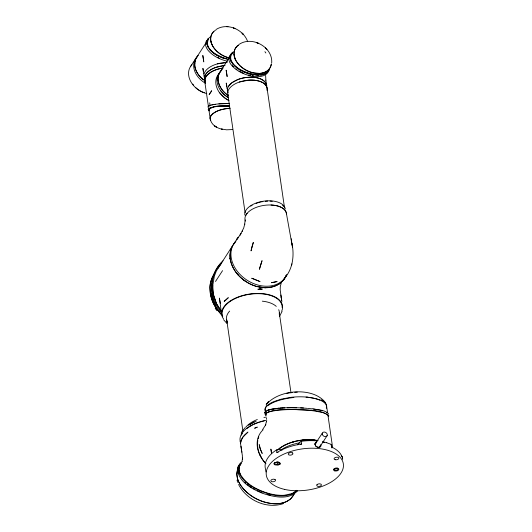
<?xml version="1.0" encoding="UTF-8"?>
<svg xmlns="http://www.w3.org/2000/svg" width="532" height="532" viewBox="0 0 532 532"><rect width="100%" height="100%" fill="white"/><g stroke="black" fill="none" stroke-linecap="round" stroke-linejoin="round"><path stroke-width="0.8" d="M194.705 64.385L194.752 62.809C194.133 69.486 198.203 75.724 203.317 79.667M242.479 458.059L242.399 459.389L242.346 455.512L240.218 441.321M266.399 421.856L266.426 421.424L265.402 425.58M245.106 219.922L244.693 224.451L244.747 224.032L243.689 228.055L240.065 235.071L241.109 233.435M320.317 445.344L319.945 446.7C318.355 448.104 315.629 446.774 315.217 444.838L315.363 443.622L322.339 433.115M204.488 80.518A19.864 15.209 33.1 0 1 195.158 67.963L194.845 66.154A20.036 15.342 33.1 0 1 194.998 61.227L195.876 58.52L205.984 42.893M205.558 83.63C202.14 75.983 211.896 70.729 217.974 69.12A19.864 10.587 -8.3 0 1 222.183 68.169M237.545 470.075L238.077 466.93L239.779 464.237M271.692 62.989C273.076 47.182 252.028 35.524 239.087 44.402M257.461 443.349L257.701 440.882M221.245 311.227L216.285 303.307L213.498 294.695A36.376 33.416 69.7 0 1 212.793 285.245L214.369 276.061L216.351 271.007L232.424 245.977M206.615 41.37L206.768 44.688M326.555 407.984C327.34 404.619 324.141 402.119 321.488 400.789A30.311 11.265 -3.1 0 0 307.489 397.238L306.033 397.091M265.641 75.491L265.867 80.305M242.419 458.956L242.047 461.191M194.659 63.488L195.39 59.863M271.36 63.926C269.877 74.194 256.637 75.158 248.896 71.554A19.917 13.825 27 0 1 243.716 68.814L242.133 67.69A20.076 14.032 26.9 0 1 239.294 65.163A20.163 14.032 27 0 1 235.277 59.351C232.81 54.53 233.787 47.807 238.735 44.954M204.966 78.936L205.359 77.871M268.554 70.404C267.842 74.806 262.801 76.402 258.931 76.615A18.859 9.17 18.2 0 1 249.555 75.664C243.024 73.955 236.627 70.856 232.038 65.795A24.406 11.864 18.2 0 1 228.853 58.892L229.119 57.064L230.083 55.255M230.775 250.027L230.004 255.274L230.243 258.978L230.07 257.967A30.696 23.501 33.1 0 1 234.831 242.752M269.518 68.435C267.769 76.162 257.661 75.531 251.536 74.267C244.274 72.558 237.225 69.067 232.231 63.428M284.972 277.804C293.199 268.008 294.442 254.609 291.782 242.545M207.021 40.405C205.691 51.531 219.35 57.163 228.215 59.504M291.496 265.548L291.935 263.865M194.998 61.227L196.108 58.174L197.957 55.594M208.165 109.386L209.069 108.215M269.431 69.346L268.627 71.275M273.953 463.811L277.79 464.416L279.679 463.252C279.879 461.251 276.181 462.328 274.978 462.66L273.953 463.811L274.898 464.868L278.09 465.154L280.298 463.911L279.692 462.454M228.467 95.64C223.314 92.349 219.038 87.029 218.187 80.871A20.036 15.342 33.1 0 1 218.339 75.943L219.45 72.891L229.764 56.937M282.066 311.446L279.426 316.513M258.12 438.847L258.805 436.912M195.537 59.451L195.876 58.52M222.316 69.293C218.938 72.099 217.502 76.694 218.153 80.97M237.791 468.645C233.568 481.101 245.059 492.539 255.034 498.112A30.311 19.571 24.8 0 0 272.018 503.558C280.304 504.549 290.771 502.228 294.269 493.723M237.917 468.326L236.767 473.866L237.458 478.468A31.268 19.212 26.2 0 0 240.078 484.366C247.028 495.206 259.343 502.108 272.018 503.565M281.175 283.33L280.304 286.442L280.178 289.907L281.674 300.361M205.977 76.641L205.059 78.463L204.767 81.01M285.884 275.955C284.108 280.065 280.75 283.363 276.733 285.285M328.557 416.523L328.809 415.585C319.366 408.729 305.667 410.578 294.462 409.421C284.806 410.132 273.229 408.297 264.956 413.956L265.754 415.505M242.253 231.473L242.466 231.061M294.056 494.208L290.538 498.969L286.967 501.344A30.311 19.611 25 0 1 272.032 503.618M265.468 412.027L265.721 411.562A32.253 10.72 -4 0 1 266.658 405.943M268.587 69.991C262.642 78.111 250.173 74.181 242.525 70.716C236.541 67.996 226.353 59.93 232.637 53.014M265.867 424.596L262.622 429.557M265.402 412.12L266.067 411.269M241.196 433.048L242.213 431.219M245.638 215.613L247.141 213.305M266.12 404.899C277.957 389.504 312.889 386.471 325.298 402.451M285.119 277.511L283.649 279.752M214.11 273.993L212.295 277.232L210.606 282.312A31.275 26.667 50.1 0 0 209.96 289.96C210.313 299.649 215.3 308.593 222.143 315.25M234.419 242.891L240.717 234.053M319.945 446.7L327.193 435.555M190.542 66.513L195.663 58.666M215.507 281.468L222.569 270.648M297.84 444.865L299.669 442.119L301.125 441.354L301.664 443.981L300.593 444.493M217.734 268.461L220.88 264.165M219.224 73.23L219.45 72.891M228.547 86.177L231.886 82.739L237.924 79.507A19.864 10.593 -8.3 0 1 243.842 77.845C251.357 76.681 261.917 76.382 266.286 83.89A19.046 10.148 -8.3 0 1 266.698 86.257M241.056 463.598L239.413 466.431L238.988 468.898A36.376 17.137 17.7 0 0 240.384 474.378C246.682 485.071 258.758 490.783 270.342 493.869A27.997 13.187 17.7 0 0 284.214 495.272L292.088 493.59L296.75 490.311M214.675 273.209L211.57 279.047A31.953 27.245 50.2 0 0 209.974 287.127L210.572 295.014L212.534 301.418A32.046 27.371 50.4 0 0 217.023 309.345L218.951 311.725C208.331 297.368 208.345 274.904 221.851 262.369M242.326 431.04L245.159 427.642M210.931 115.863C215.46 110.177 223.38 108.927 230.203 108.269M205.97 76.734L206.842 75.571A19.81 10.554 -8.3 0 1 223.287 68.029M208.67 38.896C202.838 49.782 220.175 57.283 228.361 59.232M207.553 39.474L208.212 38.623M207.394 39.481L209.947 37.18M297.302 491.029C288.464 500.672 273.076 496.802 262.196 493.171C252.062 488.928 239.679 482.517 237.598 470.634M320.696 444.652L320.976 445.962L320.184 447.066L318.322 447.492L315.968 446.428L314.725 444.001L316.188 442.185M241.122 463.552C238.343 466.458 238.555 471.019 240.378 474.378M233.887 243.889L235.038 242.545M207.54 39.701L206.157 41.429L205.512 44.176A24.406 11.864 18.2 0 0 208.69 51.079C213.279 56.133 219.683 59.238 226.206 60.947A18.859 9.17 18.2 0 0 227.437 61.227M297.574 490.531C285.052 501.018 266.206 494.228 253.398 487.452C244.966 483.189 231.673 469.975 242.26 461.517M212.354 114.18C210.645 115.63 209.409 118.21 210.725 120.305M197.206 56.392L198.09 55.481M223.014 260.793C208.69 273.794 208.757 298.06 221.093 312.39M265.548 411.216L264.796 412.273L265.269 413.371M266.845 405.956L268.647 404.413A31.953 10.733 -4.4 0 1 273.92 401.547L281.069 399.18L289.548 397.557M265.721 411.562L266.219 411.096M267.111 72.891L267.955 72.133M241.069 462.907C237.857 465.181 236.68 469.543 238.004 473.194M317.631 440.549C303.752 438.248 288.164 440.922 277.265 450.245M214.496 30.869C210.233 33.968 209.688 40.146 211.942 44.635A20.163 14.032 27 0 0 215.952 50.447A20.076 14.032 26.9 0 0 218.778 52.981L220.361 54.104A19.917 13.825 27 0 0 225.555 56.824L229.226 58.021M277.897 449.733L280.424 447.691M316.467 442.764L314.725 444.001M230.888 54.417L231.925 53.639M281.195 447.232L280.171 447.917A30.716 16.366 -8.3 0 1 288.962 443.309L294.382 441.58M278.369 284.394L279.799 283.443M233.329 51.85C229.425 53.659 229.079 58.72 231.26 62.005M216.65 29.134C227.849 22.537 243.623 29.745 247.686 41.656M282.419 449.912L278.316 449.507L276.514 449.926L276.893 452.559C284.394 447.917 292.972 445.251 301.664 443.981M209.176 106.121L210.852 105.336M283.603 445.776L284.953 445.071M256.171 421.224L248.557 425.128L254.136 421.836M264.87 74.154L266.093 73.562M209.901 107.843L210.592 107.537M276.341 285.504C267.057 289.681 256.085 287.586 247.553 282.592M287.706 443.821L288.962 443.309L288.59 443.415M267.536 410.471L269.777 409.74M292.972 441.959L293.365 441.819M267.636 410.358L271.393 409.274L278.662 408.224L276.361 408.476M283.616 503.518C266.738 509.443 246.529 500.173 238.582 484.459M239.294 82.054L248.717 80.159A20.243 10.786 -8.3 0 1 254.575 80.246C259.297 80.851 265.308 82.433 266.951 87.514M266.173 415.106L266.067 413.477A36.376 5.899 2.1 0 1 268.52 412.074C279.413 409.075 290.911 409.441 302.103 409.806A27.997 4.535 2.1 0 1 315.975 411.209C319.938 412.267 325.178 412.14 327.985 415.512L332.586 447.339M217.322 63.88L226.878 62.477M240.67 78.603C247.094 76.854 254.156 76.475 260.467 78.876A19.91 10.607 -8.3 0 1 264.052 80.95L265.648 82.686L266.525 84.635A19.824 10.567 -8.3 0 1 266.652 86.703M211.829 105.043L212.993 104.757M263.559 74.593L260.647 75.132M276.893 452.559L278.163 452.3M270.555 409.361L282.246 407.891M276.919 461.982L274.685 462.887L274.605 463.778L274.386 462.461M297.568 440.842L299.257 440.529M213.272 106.792L219.596 105.948L229.053 105.675M286.821 393.328L289.395 392.882M272.683 409.101L273.834 408.909M214.256 104.518L215.679 104.292M292.208 392.51L289.747 392.829M232.65 129.542L226.552 129.815L221.505 129.037L222.449 129.289C217.482 128.352 212.328 125.512 210.606 120.478M276.294 408.563L277.624 408.41M230.243 258.971A30.696 23.501 33.1 0 0 251.051 284.381A31.288 23.953 33.1 0 0 257.003 286.542L265.322 287.739L271.446 287.094A30.696 23.501 33.1 0 0 286.256 275.031M302.535 440.077L310.535 439.758A30.716 16.366 -8.3 0 1 318.129 440.629M224.803 65.489L215.945 67.331A19.844 10.574 -8.3 0 0 204.853 80.591M278.283 408.337L280.364 408.15M218.911 103.926L226.532 103.607M282.186 407.938L291.184 407.592L303.493 407.951M308.314 439.725L308.74 439.691M297.322 392.164L294.681 392.297M280.278 408.111L284.826 407.878M267.782 287.632L262.05 287.553M227.104 62.47L220.541 63.122A19.837 10.567 -8.3 0 0 204.587 78.031M259.596 73.416L252.368 72.684M303.586 439.931L303.985 439.924A30.716 16.366 -8.3 0 0 292.992 441.952M287.22 407.771L296.696 407.765M227.211 103.607L228.574 103.62M229.472 103.501L220.275 103.667L212.66 104.624A24.406 4.376 1.7 0 0 207.999 106.58L208.384 108.009M229.299 105.954C222.748 106.713 212.9 104.478 208.338 109.838M258.612 75.258L249.535 74.008M229.518 106.127C222.848 106.626 214.29 105.057 208.857 109.486L209.169 110.237M260.913 288.065L259.357 287.992L262.21 288.204M300.6 407.918L302.894 408.031A27.824 4.103 2.3 0 1 306.884 408.323M265.322 287.739L259.456 287.107M226.359 26.6L228.015 26.7M271.047 205L275.124 205.425A20.921 11.145 -8.3 0 1 286.422 213.538L292.534 247.473L292.021 243.669M334.874 470.235L336.995 470.108L338.239 469.064L337.361 468.107L335.24 468.207L333.996 469.271L334.874 470.235L334.748 468.725M279.24 463.811L280.298 463.911M277.531 462.042L279.632 462.647M312.909 439.904L314.505 440.064M253.638 76.003L252.248 75.85L253.545 76.089M307.503 397.224L308.932 397.384M311.938 408.849L309.165 408.536A27.824 4.103 2.3 0 0 307.596 408.383M259.596 287.253L262.436 287.626M312.291 408.749C317.624 409.879 324.214 409.607 328.384 413.544L328.47 414.089M313.508 409.048L318.768 409.933M269.245 494.966L270.695 495.285M319.439 410.066L322.518 410.81M248.298 74.952L250.286 75.464M267.43 494.487L268.64 494.807M224.005 58.626L215.287 54.444L209.867 49.915M326.721 442.757L331.157 444.373L331.955 447.997M234.732 28.442L233.408 27.95L234.964 28.535M258.08 43.159L256.757 42.666L258.306 43.252M322.858 441.986L323.988 442.411M243.935 72.033L247.347 73.343M260.048 491.907L262.203 492.752M243.762 73.33L241.335 72.206M322.638 441.859L324.101 442.504M257.282 490.65L259.357 491.595M217.402 57.19L219.171 58.074M242.04 71.128L238.629 69.16M253.305 488.542L255.081 489.526M239.054 70.956L240.743 71.906M209.635 110.935L208.504 110.151M326.555 412.353L326.894 412.559M230.276 259.483L230.07 257.967C231.26 268.261 238.383 277.066 247.074 282.279M249.435 486.055L251.583 487.505M341.231 455.871L342.289 456.589L342.681 459.202C341.85 453.317 336.69 449.321 331.582 447.026L331.157 444.373M235.995 68.881L237.013 69.619M243.383 279.759L245.385 281.209M247.274 484.433L248.358 485.244M237.086 68.083L234.333 65.629M226.984 323.496L223.673 319.812M244.753 482.231L245.664 483.076M232.431 65.569L233.462 66.673M238.323 275.17L236.148 272.557M221.019 314.193L217.129 309.032M221.518 311.519L216.697 304.184L213.731 295.759A36.369 33.403 69.7 0 1 212.793 285.245M220.507 90.5L224.305 94.736L228.521 97.748A19.81 15.169 33.1 0 1 220.9 71.241M219.297 92.355L224.604 97.828A19.91 15.242 33.1 0 0 229.019 100.521M215.214 308.327L216.93 310.681M264.923 51.684L265.86 52.981M233.209 64.485L230.562 60.455M265.155 413.477L264.683 412.373M260.939 456.815L259.51 453.789M207.314 46.051L207.786 47.042M227.929 92.748L227.27 89.841M215.314 305.754L213.046 299.982L211.67 293.837M227.051 321.341L227.417 322.206L226.878 320.796M220.201 302.668L220.428 303.313L219.383 298.093L221.099 310.449M234.02 54.783L235.284 59.351M210.679 40.066L211.942 44.635M237.039 480.157L237.684 482.305M234.266 56.319L234.665 57.769M210.925 41.602L211.324 43.052M277.172 462.102L277.79 464.416M271.539 452.739L270.881 449.061L271.453 453.011M226.918 86.463L226.24 83.039L227.038 88.664M203.41 71.075L202.892 68.322L203.69 73.948M265.947 471.951L265.162 467.309A38.982 20.775 -8.3 0 1 276.507 449.926M204.993 82.261L204.76 80.039M218.187 80.871L219.104 84.422A19.81 15.169 33.1 0 0 227.736 95.122M291.682 241.435L291.223 238.748M281.894 301.564L281.162 297.029M265.82 80.033L266.452 84.162M280.856 295.034L281.322 298.053M240.949 446.228L241.867 452.173M326.548 405.79L327.612 412.892M208.877 109.758L210.286 119.254M203.69 61.1L202.812 55.428L203.809 61.898M204.873 82.334L208.418 106.52M266.998 87.72L284.54 207.959M279.293 312.736L291.004 392.915M227.802 94.124L245.106 212.727M226.625 319.333L242.898 430.993M257.781 447.831L257.488 444.612M209.728 102.862L210.034 105.655M204.793 81.31L204.86 81.988M266.346 417.979L266.466 419.223M301.172 441.334A38.982 20.775 -8.3 0 1 317.471 440.955M323.07 441.806A38.982 20.775 -8.3 0 1 326.781 442.737M281.036 449.899A30.67 16.346 -8.3 0 1 300.101 442.79M286.808 274.598A30.723 23.521 33.1 0 1 246.668 279.938A30.723 23.521 33.1 0 1 235.955 241.036M223.6 319.034A30.723 16.372 -8.3 0 1 250.259 293.943A30.723 16.372 -8.3 0 1 281.721 311.087M265.967 463.784A30.756 23.548 33.1 0 1 257.894 448.449M257.727 447.445A30.756 23.548 33.1 0 1 257.481 444.34M257.501 443.123A30.756 23.548 33.1 0 1 257.794 440.469M240.61 442.591A30.723 16.372 -8.3 0 1 266.805 420.194M278.715 309.704A26.673 14.218 -8.3 0 1 279.227 314.213M226.792 320.663A26.673 14.218 -8.3 0 1 229.644 311.08M262.303 301.165A26.673 14.218 -8.3 0 1 276.281 306.392M245.844 427.156A26.673 14.218 -8.3 0 1 257.322 419.509M263.919 417.507A26.673 14.218 -8.3 0 1 266.273 417.035M222.735 316.673A30.271 16.133 -8.3 0 1 249.348 294.322A30.271 16.133 -8.3 0 1 282.146 307.536M241.395 435.136A30.271 16.133 -8.3 0 1 242.366 433.374M247.014 428.473A30.271 16.133 -8.3 0 1 252.554 425.002M253.964 424.323A30.271 16.133 -8.3 0 1 256.171 423.379M256.929 423.086A30.271 16.133 -8.3 0 1 259.277 422.268M260.075 422.022A30.271 16.133 -8.3 0 1 264.191 420.945M228.56 95.933A19.85 10.58 -8.3 0 1 245.87 80.452A19.85 10.58 -8.3 0 1 266.964 90.287M250.778 206.11A19.864 10.587 -8.3 0 1 252.155 205.259M256.098 203.41A19.864 10.587 -8.3 0 1 260.56 202.06M261.332 201.894A19.864 10.587 -8.3 0 1 262.908 201.601M265.282 201.289A19.864 10.587 -8.3 0 1 267.656 201.136M269.997 201.143A19.864 10.587 -8.3 0 1 272.258 201.302M282.618 205.305A19.864 10.587 -8.3 0 1 283.576 206.389M227.856 92.455A19.824 10.567 -8.3 0 1 240.743 78.603M271.26 64.319A19.983 13.792 28.4 0 1 259.623 73.483M252.374 72.565A19.93 13.719 26.9 0 1 237.006 62.211A20.15 13.972 27.3 0 1 234.705 57.769M234.067 54.796A19.983 13.785 28.2 0 1 238.383 45.173M286.469 213.917A20.921 11.145 -8.3 0 0 273.069 205.146A20.921 11.145 -8.3 0 0 252.002 209.382A20.921 11.145 -8.3 0 0 245.498 221.086M244.833 215.028A20.462 10.899 -8.3 0 1 263.307 201.216A20.462 10.899 -8.3 0 1 285.292 208.93M228.181 100.096A19.844 15.189 33.1 0 1 219.596 73.11M205.086 80.97A19.81 10.554 -8.3 0 1 225.003 65.483M212.301 114.174A19.983 8.771 -4.3 0 1 229.651 108.215M210.586 120.072A19.95 8.585 -5.6 0 1 210.18 118.423A20.15 8.672 -5.1 0 1 210.885 115.856M205.146 83.045A19.864 15.209 33.1 0 1 197.099 56.897M229.033 57.848A19.93 13.719 26.9 0 1 213.665 47.488A20.15 13.972 27.3 0 1 211.364 43.052M210.725 40.073A19.983 13.785 28.2 0 1 213.93 31.328M215.041 30.457A19.983 13.785 28.2 0 1 216.291 29.712M268.52 412.074A36.369 5.892 2.1 0 0 265.94 413.65L265.774 414.215A35.019 5.679 2.1 0 0 266.133 415.086M265.535 463.359A30.723 23.521 33.1 0 1 263.101 429.803M268.201 405.497A31.454 10.494 -4.7 0 1 293.877 397.497M265.594 411.602A32.292 10.746 -4.8 0 1 267.523 405.437M289.514 397.504A30.311 11.345 -3.1 0 1 307.556 397.171M265.661 411.223A38.018 6.118 1.9 0 1 270.801 409.394M308.846 397.464A30.304 11.205 -3.1 0 1 319.765 400.077M320.982 399.698A31.454 11.684 -3.1 0 1 326.242 408.064M206.795 93.592A19.864 15.209 33.1 0 1 190.542 81.157A19.864 15.209 33.1 0 1 191.979 64.738M204.374 92.688A16.685 12.775 33.1 0 1 195.869 87.773M193.688 85.366A16.685 12.775 33.1 0 1 192.77 84.069M240.79 441.706L240.61 443.289A30.783 16.399 -8.3 0 1 242.419 437.756L244.507 435.09L247.939 432.077L242.732 437.297L240.79 441.706M251.809 247.247L251.044 250.878L253.325 242.419L251.809 247.247M260.846 264.244L259.41 269.305L262.05 260.667L260.846 264.244M316.966 484.752L316.72 485.616L317.551 486.261A2.381 1.27 -8.3 0 0 320.045 486.188A2.381 1.27 -8.3 0 0 321.434 484.905L320.976 484.14L319.659 483.821A2.381 1.27 -8.3 0 0 316.966 484.752M333.97 469.051L333.484 469.982L334.695 471.026L337.002 470.913L338.392 470.182L338.877 469.251L337.674 468.207L335.366 468.32L333.97 469.051M211.676 90.839L209.202 94.47L211.676 90.839M237.206 238.742L236.56 239.593L238.442 237.179L237.206 238.742M268.447 401.727L266.785 403.755L268.447 401.727M224.903 300.693L224.178 301.511L228.314 297.687L224.903 300.693M256.205 427.555L254.589 428.24L257.302 427.123L256.205 427.555M276.979 281.594L271.506 282.692L276.979 281.594M259.882 289.275L257.867 289.202L262.163 289.441L259.882 289.275M292.474 452.858L291.157 452.552A2.381 1.27 -8.3 0 0 288.211 454.062L288.67 454.84L289.987 455.153A2.381 1.27 -8.3 0 0 292.939 453.636L292.474 452.858M275.084 479.485L273.767 479.179A2.381 1.27 -8.3 0 0 270.821 480.689L271.28 481.473L272.597 481.779A2.381 1.27 -8.3 0 0 275.549 480.263L275.084 479.485M259.915 281.528L251.829 278.263L259.915 281.528M215.473 126.49L214.489 125.845L216.597 127.234L215.473 126.49M265.581 48.026L266.818 49.283L265.581 48.026M243.184 34.267L242.007 33.084L243.476 34.567L243.184 34.267M262.13 453.331L260.454 449.513L259.197 444.619L260.048 448.296L262.13 453.331M226.625 73.137L226.16 70.191L227.151 76.615L226.625 73.137M284.647 489.407A38.936 20.748 -8.3 0 0 343.453 466.012A38.936 20.748 -8.3 0 0 286.362 453.038A38.936 20.748 -8.3 0 0 284.647 489.407M335.227 459.714A2.381 1.27 -8.3 0 0 338.824 458.278A2.381 1.27 -8.3 0 0 335.333 457.487A2.381 1.27 -8.3 0 0 335.227 459.714M322.312 434.418A2.726 2.088 33.1 0 0 326.601 436.28A2.726 2.088 33.1 0 0 325.378 432.303A2.726 2.088 33.1 0 0 322.312 434.418"/></g></svg>
